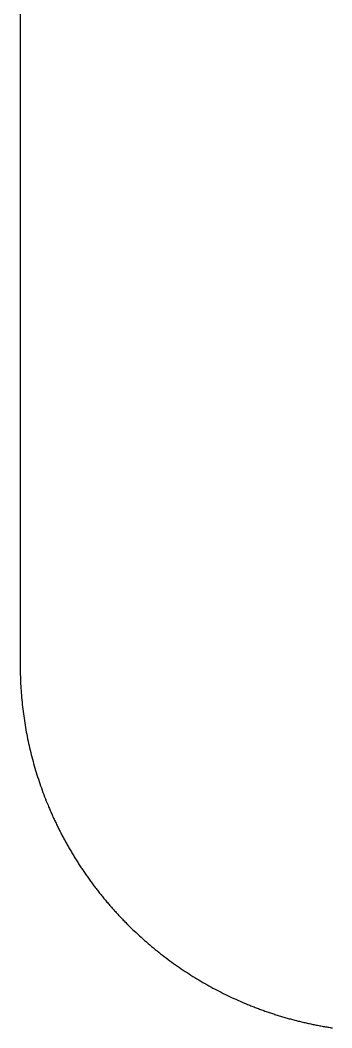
# Model space of a CAD drawing. Header units: millimetres. Extents: x -10 to 277, y -95 to 18.
# Drawn here: x 50.33 to 52.02, y -95.2 to -89.71 of the extents above; entities that cross this region are included whole.
import ezdxf

# ---------------------------------------------------------------- set-up
doc = ezdxf.new("R2010")
doc.units = ezdxf.units.MM
doc.header["$MEASUREMENT"] = 0
doc.layers.add('Edge.Cuts', color=53, linetype='CONTINUOUS')

msp = doc.modelspace()

# ---------------------------------------------------------------- linework, layer by layer
at = {"layer": 'Edge.Cuts', "linetype": 'Continuous'}
for p, q in [((50.325, -87.9946), (50.325, -93.226)), ((50.325, -93.226), (50.32504, -93.238654)), ((50.32504, -93.238654), (50.32516, -93.251306)), ((50.32516, -93.251306), (50.32536, -93.263956)), ((50.32536, -93.263956), (50.32564, -93.276603)), ((50.32564, -93.276603), (50.325999, -93.289248)), ((50.325999, -93.289248), (50.326439, -93.301889)), ((50.326439, -93.301889), (50.326958, -93.314526)), ((50.326958, -93.314526), (50.327558, -93.327159)), ((50.327558, -93.327159), (50.328237, -93.339787)), ((50.328237, -93.339787), (50.328996, -93.35241)), ((50.328996, -93.35241), (50.329834, -93.365028)), ((50.329834, -93.365028), (50.330753, -93.37764)), ((50.330753, -93.37764), (50.331751, -93.390245)), ((50.331751, -93.390245), (50.332829, -93.402843)), ((50.332829, -93.402843), (50.333986, -93.415434)), ((50.333986, -93.415434), (50.335223, -93.428017)), ((50.335223, -93.428017), (50.33654, -93.440592)), ((50.33654, -93.440592), (50.337936, -93.453157)), ((50.337936, -93.453157), (50.339411, -93.465714)), ((50.339411, -93.465714), (50.340966, -93.478261)), ((50.340966, -93.478261), (50.3426, -93.490798)), ((50.3426, -93.490798), (50.344314, -93.503325)), ((50.344314, -93.503325), (50.346106, -93.51584)), ((50.346106, -93.51584), (50.347978, -93.528344)), ((50.347978, -93.528344), (50.349929, -93.540836)), ((50.349929, -93.540836), (50.351959, -93.553315)), ((50.351959, -93.553315), (50.354067, -93.565781)), ((50.354067, -93.565781), (50.356255, -93.578234)), ((50.356255, -93.578234), (50.358521, -93.590673)), ((50.358521, -93.590673), (50.360866, -93.603098)), ((50.360866, -93.603098), (50.36329, -93.615507)), ((50.36329, -93.615507), (50.365792, -93.627902)), ((50.365792, -93.627902), (50.368372, -93.64028)), ((50.368372, -93.64028), (50.371031, -93.652642)), ((50.371031, -93.652642), (50.373768, -93.664988)), ((50.373768, -93.664988), (50.376583, -93.677316)), ((50.376583, -93.677316), (50.379476, -93.689626)), ((50.379476, -93.689626), (50.382447, -93.701918)), ((50.382447, -93.701918), (50.385495, -93.714191)), ((50.385495, -93.714191), (50.388621, -93.726446)), ((50.388621, -93.726446), (50.391825, -93.73868)), ((50.391825, -93.73868), (50.395106, -93.750894)), ((50.395106, -93.750894), (50.398465, -93.763087)), ((50.398465, -93.763087), (50.4019, -93.775259)), ((50.4019, -93.775259), (50.405413, -93.78741)), ((50.405413, -93.78741), (50.409002, -93.799538)), ((50.409002, -93.799538), (50.412668, -93.811644)), ((50.412668, -93.811644), (50.41641, -93.823726)), ((50.41641, -93.823726), (50.420229, -93.835785)), ((50.420229, -93.835785), (50.424125, -93.847819)), ((50.424125, -93.847819), (50.428096, -93.859829)), ((50.428096, -93.859829), (50.432143, -93.871814)), ((50.432143, -93.871814), (50.436266, -93.883773)), ((50.436266, -93.883773), (50.440465, -93.895706)), ((50.440465, -93.895706), (50.444739, -93.907613)), ((50.444739, -93.907613), (50.449088, -93.919492)), ((50.449088, -93.919492), (50.453513, -93.931344)), ((50.453513, -93.931344), (50.458012, -93.943167)), ((50.458012, -93.943167), (50.462586, -93.954962)), ((50.462586, -93.954962), (50.467235, -93.966728)), ((50.467235, -93.966728), (50.471958, -93.978465)), ((50.471958, -93.978465), (50.476755, -93.990171)), ((50.476755, -93.990171), (50.479181, -93.996013)), ((50.479181, -93.996013), (50.481626, -94.001847)), ((50.481626, -94.001847), (50.484089, -94.007674)), ((50.484089, -94.007674), (50.486571, -94.013492)), ((50.486571, -94.013492), (50.489071, -94.019303)), ((50.489071, -94.019303), (50.491589, -94.025106)), ((50.491589, -94.025106), (50.494126, -94.030901)), ((50.494126, -94.030901), (50.496681, -94.036688)), ((50.496681, -94.036688), (50.499254, -94.042466)), ((50.499254, -94.042466), (50.501846, -94.048237)), ((50.501846, -94.048237), (50.504456, -94.053999)), ((50.504456, -94.053999), (50.507084, -94.059753)), ((50.507084, -94.059753), (50.50973, -94.065499)), ((50.50973, -94.065499), (50.512394, -94.071236)), ((50.512394, -94.071236), (50.515077, -94.076965)), ((50.515077, -94.076965), (50.517777, -94.082685)), ((50.517777, -94.082685), (50.520496, -94.088397)), ((50.520496, -94.088397), (50.523233, -94.0941)), ((50.523233, -94.0941), (50.525987, -94.099794)), ((50.525987, -94.099794), (50.52876, -94.10548)), ((50.52876, -94.10548), (50.53155, -94.111157)), ((50.53155, -94.111157), (50.534359, -94.116825)), ((50.534359, -94.116825), (50.537185, -94.122484)), ((50.537185, -94.122484), (50.54003, -94.128134)), ((50.54003, -94.128134), (50.542892, -94.133775)), ((50.542892, -94.133775), (50.545772, -94.139407)), ((50.545772, -94.139407), (50.54867, -94.14503)), ((50.54867, -94.14503), (50.551585, -94.150643)), ((50.551585, -94.150643), (50.554518, -94.156247)), ((50.554518, -94.156247), (50.55747, -94.161843)), ((50.55747, -94.161843), (50.560438, -94.167428)), ((50.560438, -94.167428), (50.563424, -94.173004)), ((50.563424, -94.173004), (50.566428, -94.178571)), ((50.566428, -94.178571), (50.56945, -94.184128)), ((50.56945, -94.184128), (50.572488, -94.189675)), ((50.572488, -94.189675), (50.575545, -94.195213)), ((50.575545, -94.195213), (50.578619, -94.200741)), ((50.578619, -94.200741), (50.58171, -94.20626)), ((50.58171, -94.20626), (50.584819, -94.211768)), ((50.584819, -94.211768), (50.587945, -94.217267)), ((50.587945, -94.217267), (50.591089, -94.222755)), ((50.591089, -94.222755), (50.59425, -94.228234)), ((50.59425, -94.228234), (50.597428, -94.233702)), ((50.597428, -94.233702), (50.600624, -94.239161)), ((50.600624, -94.239161), (50.603836, -94.244609)), ((50.603836, -94.244609), (50.607066, -94.250047)), ((50.607066, -94.250047), (50.610313, -94.255475)), ((50.610313, -94.255475), (50.613577, -94.260893)), ((50.613577, -94.260893), (50.616858, -94.266299)), ((50.616858, -94.266299), (50.620157, -94.271696)), ((50.620157, -94.271696), (50.623472, -94.277082)), ((50.623472, -94.277082), (50.626805, -94.282458)), ((50.626805, -94.282458), (50.630154, -94.287823)), ((50.630154, -94.287823), (50.63352, -94.293178)), ((50.63352, -94.293178), (50.636903, -94.298521)), ((50.636903, -94.298521), (50.640304, -94.303854)), ((50.640304, -94.303854), (50.64372, -94.309176)), ((50.64372, -94.309176), (50.647154, -94.314487)), ((50.647154, -94.314487), (50.650604, -94.319787)), ((50.650604, -94.319787), (50.654072, -94.325077)), ((50.654072, -94.325077), (50.657556, -94.330355)), ((50.657556, -94.330355), (50.661056, -94.335623)), ((50.661056, -94.335623), (50.664573, -94.340879)), ((50.664573, -94.340879), (50.668107, -94.346124)), ((50.668107, -94.346124), (50.671657, -94.351357)), ((50.671657, -94.351357), (50.675225, -94.35658)), ((50.675225, -94.35658), (50.678808, -94.361791)), ((50.678808, -94.361791), (50.682408, -94.366991)), ((50.682408, -94.366991), (50.686024, -94.372179)), ((50.686024, -94.372179), (50.689657, -94.377356)), ((50.689657, -94.377356), (50.693305, -94.382521)), ((50.693305, -94.382521), (50.696971, -94.387676)), ((50.696971, -94.387676), (50.700652, -94.392817)), ((50.700652, -94.392817), (50.70435, -94.397948)), ((50.70435, -94.397948), (50.708064, -94.403067)), ((50.708064, -94.403067), (50.711795, -94.408174)), ((50.711795, -94.408174), (50.715541, -94.413269)), ((50.715541, -94.413269), (50.719304, -94.418353)), ((50.719304, -94.418353), (50.723082, -94.423424)), ((50.723082, -94.423424), (50.726877, -94.428484)), ((50.726877, -94.428484), (50.730687, -94.433531)), ((50.730687, -94.433531), (50.734514, -94.438566)), ((50.734514, -94.438566), (50.738356, -94.443589)), ((50.738356, -94.443589), (50.742215, -94.448601)), ((50.742215, -94.448601), (50.746089, -94.453599)), ((50.746089, -94.453599), (50.749979, -94.458586)), ((50.749979, -94.458586), (50.753885, -94.46356)), ((50.753885, -94.46356), (50.757807, -94.468523)), ((50.757807, -94.468523), (50.761744, -94.473472)), ((50.761744, -94.473472), (50.765697, -94.47841)), ((50.765697, -94.47841), (50.769665, -94.483334)), ((50.769665, -94.483334), (50.77365, -94.488247)), ((50.77365, -94.488247), (50.777649, -94.493146)), ((50.777649, -94.493146), (50.781665, -94.498034)), ((50.781665, -94.498034), (50.785696, -94.502907)), ((50.785696, -94.502907), (50.789742, -94.50777)), ((50.789742, -94.50777), (50.793804, -94.512618)), ((50.793804, -94.512618), (50.797881, -94.517455)), ((50.797881, -94.517455), (50.801973, -94.522278)), ((50.801973, -94.522278), (50.806082, -94.527089)), ((50.806082, -94.527089), (50.810204, -94.531886)), ((50.810204, -94.531886), (50.814343, -94.536671)), ((50.814343, -94.536671), (50.818496, -94.541442)), ((50.818496, -94.541442), (50.822665, -94.546201)), ((50.822665, -94.546201), (50.826849, -94.550946)), ((50.826849, -94.550946), (50.831048, -94.555678)), ((50.831048, -94.555678), (50.835262, -94.560397)), ((50.835262, -94.560397), (50.839491, -94.565104)), ((50.839491, -94.565104), (50.843735, -94.569796)), ((50.843735, -94.569796), (50.847994, -94.574475)), ((50.847994, -94.574475), (50.852267, -94.579141)), ((50.852267, -94.579141), (50.856557, -94.583794)), ((50.856557, -94.583794), (50.86086, -94.588433)), ((50.86086, -94.588433), (50.865179, -94.593059)), ((50.865179, -94.593059), (50.869511, -94.597671)), ((50.869511, -94.597671), (50.87386, -94.60227)), ((50.87386, -94.60227), (50.878222, -94.606854)), ((50.878222, -94.606854), (50.8826, -94.611426)), ((50.8826, -94.611426), (50.886991, -94.615984)), ((50.886991, -94.615984), (50.891398, -94.620528)), ((50.891398, -94.620528), (50.895818, -94.625058)), ((50.895818, -94.625058), (50.900254, -94.629575)), ((50.900254, -94.629575), (50.904704, -94.634078)), ((50.904704, -94.634078), (50.909169, -94.638567)), ((50.909169, -94.638567), (50.9108, -94.6402)), ((50.9108, -94.6402), (50.919777, -94.64912)), ((50.919777, -94.64912), (50.928809, -94.657982)), ((50.928809, -94.657982), (50.937896, -94.666787)), ((50.937896, -94.666787), (50.947037, -94.675533)), ((50.947037, -94.675533), (50.956233, -94.68422)), ((50.956233, -94.68422), (50.965483, -94.692849)), ((50.965483, -94.692849), (50.974787, -94.701418)), ((50.974787, -94.701418), (50.984145, -94.709928)), ((50.984145, -94.709928), (50.993555, -94.718378)), ((50.993555, -94.718378), (51.003018, -94.726768)), ((51.003018, -94.726768), (51.012534, -94.735097)), ((51.012534, -94.735097), (51.022102, -94.743366)), ((51.022102, -94.743366), (51.031722, -94.751574)), ((51.031722, -94.751574), (51.041393, -94.759721)), ((51.041393, -94.759721), (51.051115, -94.767806)), ((51.051115, -94.767806), (51.060887, -94.77583)), ((51.060887, -94.77583), (51.070711, -94.783791)), ((51.070711, -94.783791), (51.080584, -94.79169)), ((51.080584, -94.79169), (51.090507, -94.799526)), ((51.090507, -94.799526), (51.100479, -94.8073)), ((51.100479, -94.8073), (51.1105, -94.81501)), ((51.1105, -94.81501), (51.120569, -94.822656)), ((51.120569, -94.822656), (51.130687, -94.830239)), ((51.130687, -94.830239), (51.140852, -94.837757)), ((51.140852, -94.837757), (51.151065, -94.845211)), ((51.151065, -94.845211), (51.161325, -94.852601)), ((51.161325, -94.852601), (51.171632, -94.859925)), ((51.171632, -94.859925), (51.181984, -94.867184)), ((51.181984, -94.867184), (51.192383, -94.874378)), ((51.192383, -94.874378), (51.202827, -94.881506)), ((51.202827, -94.881506), (51.213316, -94.888567)), ((51.213316, -94.888567), (51.22385, -94.895563)), ((51.22385, -94.895563), (51.234428, -94.902491)), ((51.234428, -94.902491), (51.245049, -94.909353)), ((51.245049, -94.909353), (51.255714, -94.916148)), ((51.255714, -94.916148), (51.266422, -94.922875)), ((51.266422, -94.922875), (51.277173, -94.929534)), ((51.277173, -94.929534), (51.287966, -94.936126)), ((51.287966, -94.936126), (51.2988, -94.942649)), ((51.2988, -94.942649), (51.309676, -94.949104)), ((51.309676, -94.949104), (51.320592, -94.95549)), ((51.320592, -94.95549), (51.331549, -94.961806)), ((51.331549, -94.961806), (51.342546, -94.968054)), ((51.342546, -94.968054), (51.353583, -94.974232)), ((51.353583, -94.974232), (51.364658, -94.98034)), ((51.364658, -94.98034), (51.375772, -94.986379)), ((51.375772, -94.986379), (51.386925, -94.992347)), ((51.386925, -94.992347), (51.398115, -94.998244)), ((51.398115, -94.998244), (51.409342, -95.004071)), ((51.409342, -95.004071), (51.420606, -95.009826)), ((51.420606, -95.009826), (51.431907, -95.015511)), ((51.431907, -95.015511), (51.443243, -95.021124)), ((51.443243, -95.021124), (51.454615, -95.026665)), ((51.454615, -95.026665), (51.466022, -95.032134)), ((51.466022, -95.032134), (51.477463, -95.037531)), ((51.477463, -95.037531), (51.488939, -95.042856)), ((51.488939, -95.042856), (51.500448, -95.048108)), ((51.500448, -95.048108), (51.51199, -95.053287)), ((51.51199, -95.053287), (51.523564, -95.058394)), ((51.523564, -95.058394), (51.535171, -95.063427)), ((51.535171, -95.063427), (51.54681, -95.068386)), ((51.54681, -95.068386), (51.55848, -95.073272)), ((51.55848, -95.073272), (51.564326, -95.075687)), ((51.564326, -95.075687), (51.57018, -95.078084)), ((51.57018, -95.078084), (51.576042, -95.080462)), ((51.576042, -95.080462), (51.581911, -95.082822)), ((51.581911, -95.082822), (51.587787, -95.085163)), ((51.587787, -95.085163), (51.593671, -95.087486)), ((51.593671, -95.087486), (51.599562, -95.08979)), ((51.599562, -95.08979), (51.605461, -95.092075)), ((51.605461, -95.092075), (51.611367, -95.094342)), ((51.611367, -95.094342), (51.617279, -95.09659)), ((51.617279, -95.09659), (51.623199, -95.098819)), ((51.623199, -95.098819), (51.629126, -95.101029)), ((51.629126, -95.101029), (51.63506, -95.103221)), ((51.63506, -95.103221), (51.641001, -95.105394)), ((51.641001, -95.105394), (51.646948, -95.107548)), ((51.646948, -95.107548), (51.652903, -95.109684)), ((51.652903, -95.109684), (51.658864, -95.1118)), ((51.658864, -95.1118), (51.664832, -95.113898)), ((51.664832, -95.113898), (51.670806, -95.115976)), ((51.670806, -95.115976), (51.676787, -95.118036)), ((51.676787, -95.118036), (51.682774, -95.120077)), ((51.682774, -95.120077), (51.688768, -95.122099)), ((51.688768, -95.122099), (51.694768, -95.124102)), ((51.694768, -95.124102), (51.700774, -95.126086)), ((51.700774, -95.126086), (51.706786, -95.128051)), ((51.706786, -95.128051), (51.712805, -95.129997)), ((51.712805, -95.129997), (51.71883, -95.131924)), ((51.71883, -95.131924), (51.724861, -95.133832)), ((51.724861, -95.133832), (51.730897, -95.135721)), ((51.730897, -95.135721), (51.73694, -95.13759)), ((51.73694, -95.13759), (51.742989, -95.139441)), ((51.742989, -95.139441), (51.749043, -95.141272)), ((51.749043, -95.141272), (51.755103, -95.143085)), ((51.755103, -95.143085), (51.761169, -95.144878)), ((51.761169, -95.144878), (51.76724, -95.146651)), ((51.76724, -95.146651), (51.773317, -95.148406)), ((51.773317, -95.148406), (51.7794, -95.150141)), ((51.7794, -95.150141), (51.785488, -95.151858)), ((51.785488, -95.151858), (51.79158, -95.153554)), ((51.79158, -95.153554), (51.797679, -95.155232)), ((51.797679, -95.155232), (51.803783, -95.15689)), ((51.803783, -95.15689), (51.809892, -95.158529)), ((51.809892, -95.158529), (51.816005, -95.160149)), ((51.816005, -95.160149), (51.822125, -95.161749)), ((51.822125, -95.161749), (51.828249, -95.16333)), ((51.828249, -95.16333), (51.834378, -95.164891)), ((51.834378, -95.164891), (51.840511, -95.166433)), ((51.840511, -95.166433), (51.84665, -95.167956)), ((51.84665, -95.167956), (51.852793, -95.169459)), ((51.852793, -95.169459), (51.858942, -95.170943)), ((51.858942, -95.170943), (51.865094, -95.172407)), ((51.865094, -95.172407), (51.871252, -95.173852)), ((51.871252, -95.173852), (51.877413, -95.175277)), ((51.877413, -95.175277), (51.88358, -95.176683)), ((51.88358, -95.176683), (51.88975, -95.17807)), ((51.88975, -95.17807), (51.895925, -95.179436)), ((51.895925, -95.179436), (51.902104, -95.180784)), ((51.902104, -95.180784), (51.908288, -95.182111)), ((51.908288, -95.182111), (51.914475, -95.183419)), ((51.914475, -95.183419), (51.920667, -95.184708)), ((51.920667, -95.184708), (51.926862, -95.185977)), ((51.926862, -95.185977), (51.933062, -95.187226)), ((51.933062, -95.187226), (51.939265, -95.188456)), ((51.939265, -95.188456), (51.945472, -95.189666)), ((51.945472, -95.189666), (51.951683, -95.190856)), ((51.951683, -95.190856), (51.957898, -95.192027)), ((51.957898, -95.192027), (51.964116, -95.193178)), ((51.964116, -95.193178), (51.970339, -95.194309)), ((51.970339, -95.194309), (51.976564, -95.195421)), ((51.976564, -95.195421), (51.982793, -95.196513)), ((51.982793, -95.196513), (51.989025, -95.197585)), ((51.989025, -95.197585), (51.995261, -95.198638)), ((51.995261, -95.198638), (52.0015, -95.199671)), ((52.0015, -95.199671), (52.007742, -95.200684)), ((52.007742, -95.200684), (52.013987, -95.201677)), ((52.013987, -95.201677), (52.020236, -95.202651)), ((52.020236, -95.202651), (52.026488, -95.203604))]:
    msp.add_line(p, q, dxfattribs=at)

doc.saveas('drawing.dxf')
